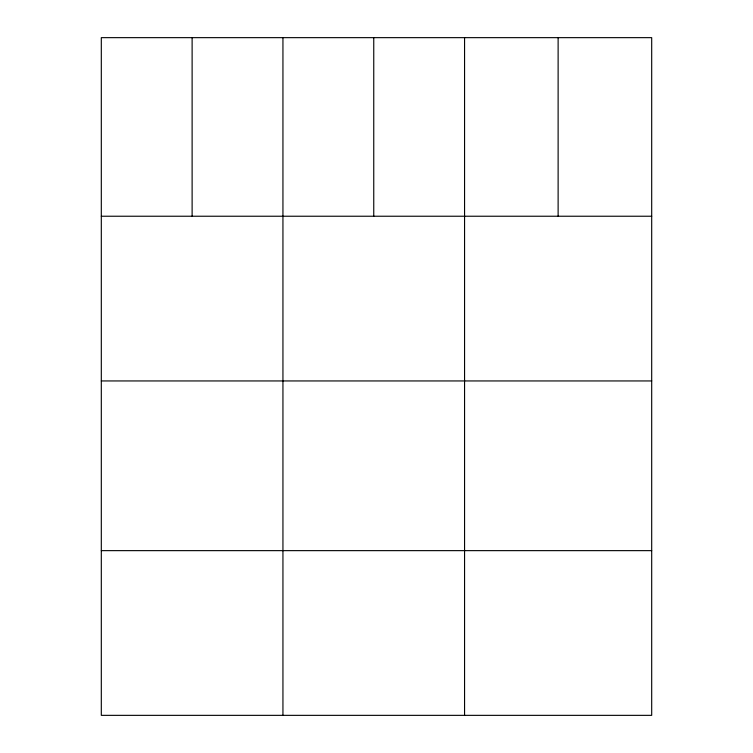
<?xml version="1.0" encoding="UTF-8"?>
<svg xmlns="http://www.w3.org/2000/svg" width="753" height="753" viewBox="0 0 753 753"><rect width="100%" height="100%" fill="white"/><g stroke="black" fill="none" stroke-linecap="round" stroke-linejoin="round"><path stroke-width="1.13" d="M651.693 380.943L651.693 37.65L101.307 37.65L101.307 715.35L651.693 715.35L651.693 380.943L101.307 380.943M101.307 216.233L651.693 216.233M101.307 550.641L651.693 550.641M558.124 37.65L558.124 216.233M464.563 37.65L464.563 715.35M373.752 37.65L373.752 216.233M282.94 37.65L282.94 715.35M192.119 37.65L192.119 216.233"/></g></svg>
